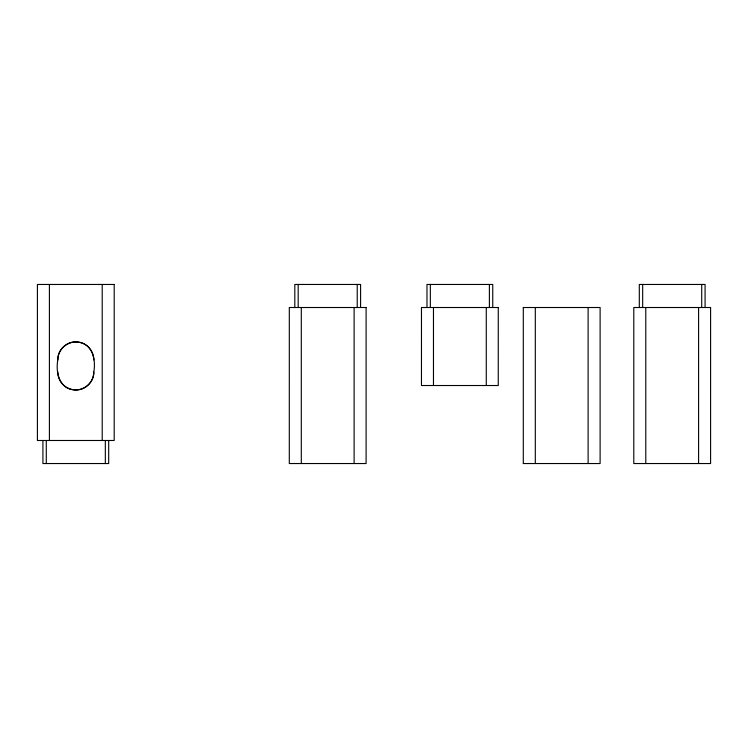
<?xml version="1.0" encoding="UTF-8"?>
<svg xmlns="http://www.w3.org/2000/svg" width="748" height="748" viewBox="0 0 748 748"><rect width="100%" height="100%" fill="white"/><g stroke="black" fill="none" stroke-linecap="round" stroke-linejoin="round"><path stroke-width="1.12" d="M57.802 359.938C57.531 349.438 67.788 340.443 78.157 342.088C92.556 343.678 96.043 359.966 93.809 371.934C94.089 382.434 83.823 391.428 73.454 389.783C59.055 388.193 55.567 371.906 57.802 359.938A17.999 17.999 0 0 1 75.81 341.93A17.999 17.999 0 0 1 93.809 359.938M523.31 307.512L600.111 307.512L600.111 463.536L523.31 463.536M705.084 307.512L705.084 284.464L639.306 284.464L639.306 307.512M701.718 284.464L701.718 307.512M698.595 307.512L698.595 463.536M645.786 307.512L645.786 463.536M642.672 284.464L642.672 307.512M588.115 307.512L588.115 463.536M535.306 307.512L535.306 463.536M523.301 307.512L523.301 463.536M492.754 307.512L492.754 284.464L426.986 284.464L426.986 307.512M489.388 284.464L489.388 307.512M486.275 307.512L486.275 385.519M433.466 307.512L433.466 385.519M430.343 284.464L430.343 307.512M360.592 307.512L360.592 284.464L294.815 284.464L294.815 307.512M357.226 284.464L357.226 307.512M354.113 307.512L354.113 463.536M301.304 307.512L301.304 463.536M298.181 284.464L298.181 307.512M108.694 440.488L108.694 463.536L42.916 463.536L42.916 440.488M105.328 440.488L105.328 463.536M102.214 284.464L102.214 440.488M49.405 284.464L49.405 440.488M46.283 440.488L46.283 463.536M93.809 371.934A17.999 17.999 0 0 1 75.81 389.942A17.999 17.999 0 0 1 57.802 371.934M114.201 284.464L37.409 284.464L37.4 440.488L114.201 440.488L114.21 284.464M366.099 307.512L289.308 307.512L289.298 463.536L366.099 463.536L366.109 307.512M498.262 307.512L421.47 307.512L421.461 385.519L498.262 385.519L498.271 307.512M710.591 307.512L633.799 307.512L633.79 463.536L710.591 463.536L710.6 307.512"/></g></svg>
